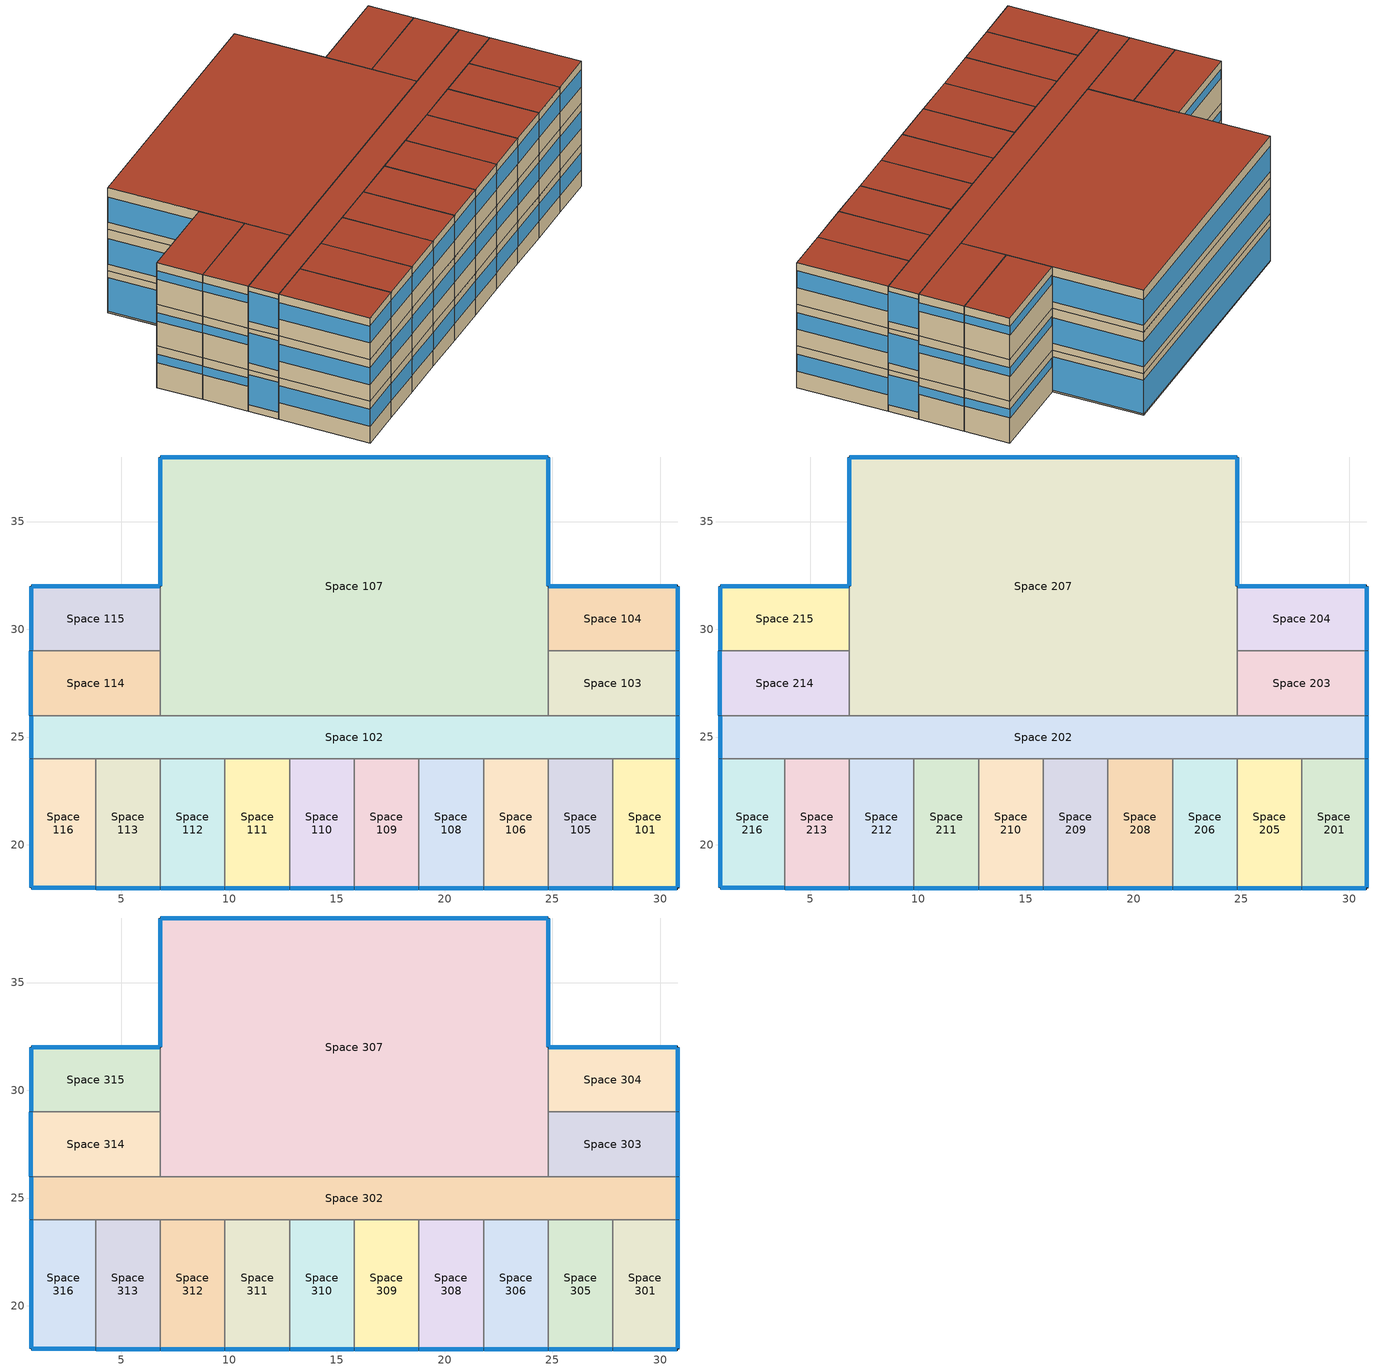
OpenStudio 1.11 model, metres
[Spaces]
Space 101
 floor ground: 27.8,24 30.8,24 30.8,18 27.8,18 z0
 wall outside: 27.8,18 30.8,18 30.8,24 z0:3
 wall to Space 105: 27.8,24 27.8,18 z0:3
 wall to Space 102: 30.8,24 27.8,24 z0:3
 window: 27.83,18 30.78,18 z1.2:2.42; 30.8,18.02 30.8,23.97 z1.2:2.41
Space 102
 floor ground: 0.8,26 30.8,26 30.8,24 0.8,24 z0
 wall outside: 30.8,24 30.8,26 / 0.8,26 0.8,24 z0:3
 wall to Space 105: 24.8,24 27.8,24 z0:3
 wall to Space 106: 21.8,24 24.8,24 z0:3
 wall to Space 108: 18.8,24 21.8,24 z0:3
 wall to Space 109: 15.8,24 18.8,24 z0:3
 wall to Space 110: 12.8,24 15.8,24 z0:3
 wall to Space 111: 9.8,24 12.8,24 z0:3
 wall to Space 112: 6.8,24 9.8,24 z0:3
 wall to Space 113: 3.8,24 6.8,24 z0:3
 wall to Space 116: 0.8,24 3.8,24 z0:3
 wall to Space 114: 6.8,26 0.8,26 z0:3
 wall to Space 107: 24.8,26 6.8,26 z0:3
 wall to Space 103: 30.8,26 24.8,26 z0:3
 window: 0.8,25.97 0.8,24.02 / 30.8,24.02 30.8,25.97 z0.5:2.65
Space 103
 floor ground: 24.8,29 30.8,29 30.8,26 24.8,26 z0
 wall outside: 30.8,26 30.8,29 z0:3
 wall to Space 107: 24.8,29 24.8,26 z0:3
 wall to Space 104: 30.8,29 24.8,29 z0:3
 window: 30.8,26.02 30.8,28.97 z1.8:2.41
Space 104
 floor ground: 24.8,32 30.8,32 30.8,29 24.8,29 z0
 wall outside: 30.8,29 30.8,32 24.8,32 z0:3
 wall to Space 107: 24.8,32 24.8,29 z0:3
 window: 30.8,29.02 30.8,31.97 / 30.78,32 24.83,32 z1.8:2.41
Space 105
 floor ground: 24.8,24 27.8,24 27.8,18 24.8,18 z0
 wall outside: 24.8,18 27.8,18 z0:3
 wall to Space 106: 24.8,24 24.8,18 z0:3
 window: 24.83,18 27.78,18 z1.2:2.42
Space 106
 floor ground: 21.8,24 24.8,24 24.8,18 21.8,18 z0
 wall outside: 21.8,18 24.8,18 z0:3
 wall to Space 108: 21.8,24 21.8,18 z0:3
 window: 21.83,18 24.78,18 z1.2:2.42
Space 107
 floor ground: 6.8,38 24.8,38 24.8,26 6.8,26 z0
 wall outside: 24.8,32 24.8,38 6.8,38 6.8,32 z0:3
 wall to Space 114: 6.8,29 6.8,26 z0:3
 wall to Space 115: 6.8,32 6.8,29 z0:3
 window: 6.8,37.97 6.8,32.02 / 24.8,32.02 24.8,37.97 z0.1:2.52; 24.78,38 6.83,38 z0.1:2.51
Space 108
 floor ground: 18.8,24 21.8,24 21.8,18 18.8,18 z0
 wall outside: 18.8,18 21.8,18 z0:3
 wall to Space 109: 18.8,24 18.8,18 z0:3
 window: 18.83,18 21.78,18 z1.2:2.42
Space 109
 floor ground: 15.8,24 18.8,24 18.8,18 15.8,18 z0
 wall outside: 15.8,18 18.8,18 z0:3
 wall to Space 110: 15.8,24 15.8,18 z0:3
 window: 15.83,18 18.78,18 z1.2:2.42
Space 110
 floor ground: 12.8,24 15.8,24 15.8,18 12.8,18 z0
 wall outside: 12.8,18 15.8,18 z0:3
 wall to Space 111: 12.8,24 12.8,18 z0:3
 window: 12.83,18 15.78,18 z1.2:2.42
Space 111
 floor ground: 9.8,24 12.8,24 12.8,18 9.8,18 z0
 wall outside: 9.8,18 12.8,18 z0:3
 wall to Space 112: 9.8,24 9.8,18 z0:3
 window: 9.83,18 12.78,18 z1.2:2.42
Space 112
 floor ground: 6.8,24 9.8,24 9.8,18 6.8,18 z0
 wall outside: 6.8,18 9.8,18 z0:3
 wall to Space 113: 6.8,24 6.8,18 z0:3
 window: 6.83,18 9.78,18 z1.2:2.42
Space 113
 floor ground: 3.8,24 6.8,24 6.8,18 3.8,18 z0
 wall outside: 3.8,18 6.8,18 z0:3
 wall to Space 116: 3.8,24 3.8,18 z0:3
 window: 3.83,18 6.78,18 z1.2:2.42
Space 114
 floor ground: 0.8,29 6.8,29 6.8,26 0.8,26 z0
 wall outside: 0.8,29 0.8,26 z0:3
 wall to Space 115: 6.8,29 0.8,29 z0:3
 window: 0.8,28.97 0.8,26.02 z1.8:2.41
Space 115
 floor ground: 0.8,32 6.8,32 6.8,29 0.8,29 z0
 wall outside: 6.8,32 0.8,32 0.8,29 z0:3
 window: 6.78,32 0.83,32 / 0.8,31.97 0.8,29.02 z1.8:2.41
Space 116
 floor ground: 0.8,24 3.8,24 3.8,18 0.8,18 z0
 wall outside: 0.8,24 0.8,18 3.8,18 z0:3
 window: 0.83,18 3.78,18 z1.2:2.42; 0.8,23.97 0.8,18.02 z1.2:2.41
Space 201
 floor to Space 101: 27.8,24 30.8,24 30.8,18 27.8,18 z3
 wall outside: 27.8,18 30.8,18 30.8,24 z3:6
 wall to Space 205: 27.8,24 27.8,18 z3:6
 wall to Space 202: 30.8,24 27.8,24 z3:6
 window: 27.83,18 30.78,18 z4.2:5.42; 30.8,18.02 30.8,23.97 z4.2:5.41
Space 202
 floor to Space 102: 0.8,26 30.8,26 30.8,24 0.8,24 z3
 wall outside: 30.8,24 30.8,26 / 0.8,26 0.8,24 z3:6
 wall to Space 205: 24.8,24 27.8,24 z3:6
 wall to Space 206: 21.8,24 24.8,24 z3:6
 wall to Space 208: 18.8,24 21.8,24 z3:6
 wall to Space 209: 15.8,24 18.8,24 z3:6
 wall to Space 210: 12.8,24 15.8,24 z3:6
 wall to Space 211: 9.8,24 12.8,24 z3:6
 wall to Space 212: 6.8,24 9.8,24 z3:6
 wall to Space 213: 3.8,24 6.8,24 z3:6
 wall to Space 216: 0.8,24 3.8,24 z3:6
 wall to Space 214: 6.8,26 0.8,26 z3:6
 wall to Space 207: 24.8,26 6.8,26 z3:6
 wall to Space 203: 30.8,26 24.8,26 z3:6
 window: 0.8,25.97 0.8,24.02 / 30.8,24.02 30.8,25.97 z3.5:5.65
Space 203
 floor to Space 103: 24.8,29 30.8,29 30.8,26 24.8,26 z3
 wall outside: 30.8,26 30.8,29 z3:6
 wall to Space 207: 24.8,29 24.8,26 z3:6
 wall to Space 204: 30.8,29 24.8,29 z3:6
 window: 30.8,26.02 30.8,28.97 z4.8:5.41
Space 204
 floor to Space 104: 24.8,32 30.8,32 30.8,29 24.8,29 z3
 wall outside: 30.8,29 30.8,32 24.8,32 z3:6
 wall to Space 207: 24.8,32 24.8,29 z3:6
 window: 30.8,29.02 30.8,31.97 / 30.78,32 24.83,32 z4.8:5.41
Space 205
 floor to Space 105: 24.8,24 27.8,24 27.8,18 24.8,18 z3
 wall outside: 24.8,18 27.8,18 z3:6
 wall to Space 206: 24.8,24 24.8,18 z3:6
 window: 24.83,18 27.78,18 z4.2:5.42
Space 206
 floor to Space 106: 21.8,24 24.8,24 24.8,18 21.8,18 z3
 wall outside: 21.8,18 24.8,18 z3:6
 wall to Space 208: 21.8,24 21.8,18 z3:6
 window: 21.83,18 24.78,18 z4.2:5.42
Space 207
 floor to Space 107: 6.8,38 24.8,38 24.8,26 6.8,26 z3
 wall outside: 24.8,32 24.8,38 6.8,38 6.8,32 z3:6
 wall to Space 214: 6.8,29 6.8,26 z3:6
 wall to Space 215: 6.8,32 6.8,29 z3:6
 window: 24.8,32.02 24.8,37.97 / 6.8,37.97 6.8,32.02 z3.5:5.32; 24.78,38 6.83,38 z3.5:5.31
Space 208
 floor to Space 108: 18.8,24 21.8,24 21.8,18 18.8,18 z3
 wall outside: 18.8,18 21.8,18 z3:6
 wall to Space 209: 18.8,24 18.8,18 z3:6
 window: 18.83,18 21.78,18 z4.2:5.42
Space 209
 floor to Space 109: 15.8,24 18.8,24 18.8,18 15.8,18 z3
 wall outside: 15.8,18 18.8,18 z3:6
 wall to Space 210: 15.8,24 15.8,18 z3:6
 window: 15.83,18 18.78,18 z4.2:5.42
Space 210
 floor to Space 110: 12.8,24 15.8,24 15.8,18 12.8,18 z3
 wall outside: 12.8,18 15.8,18 z3:6
 wall to Space 211: 12.8,24 12.8,18 z3:6
 window: 12.83,18 15.78,18 z4.2:5.42
Space 211
 floor to Space 111: 9.8,24 12.8,24 12.8,18 9.8,18 z3
 wall outside: 9.8,18 12.8,18 z3:6
 wall to Space 212: 9.8,24 9.8,18 z3:6
 window: 9.83,18 12.78,18 z4.2:5.42
Space 212
 floor to Space 112: 6.8,24 9.8,24 9.8,18 6.8,18 z3
 wall outside: 6.8,18 9.8,18 z3:6
 wall to Space 213: 6.8,24 6.8,18 z3:6
 window: 6.83,18 9.78,18 z4.2:5.42
Space 213
 floor to Space 113: 3.8,24 6.8,24 6.8,18 3.8,18 z3
 wall outside: 3.8,18 6.8,18 z3:6
 wall to Space 216: 3.8,24 3.8,18 z3:6
 window: 3.83,18 6.78,18 z4.2:5.42
Space 214
 floor to Space 114: 0.8,29 6.8,29 6.8,26 0.8,26 z3
 wall outside: 0.8,29 0.8,26 z3:6
 wall to Space 215: 6.8,29 0.8,29 z3:6
 window: 0.8,28.97 0.8,26.02 z4.8:5.41
Space 215
 floor to Space 115: 0.8,32 6.8,32 6.8,29 0.8,29 z3
 wall outside: 6.8,32 0.8,32 0.8,29 z3:6
 window: 0.8,31.97 0.8,29.02 / 6.78,32 0.83,32 z4.8:5.41
Space 216
 floor to Space 116: 0.8,24 3.8,24 3.8,18 0.8,18 z3
 wall outside: 0.8,24 0.8,18 3.8,18 z3:6
 window: 0.8,23.97 0.8,18.02 z4.2:5.41; 0.83,18 3.78,18 z4.2:5.42
Space 301
 floor to Space 201: 27.8,24 30.8,24 30.8,18 27.8,18 z6
 wall outside: 27.8,18 30.8,18 30.8,24 z6:9
 wall to Space 305: 27.8,24 27.8,18 z6:9
 wall to Space 302: 30.8,24 27.8,24 z6:9
 window: 30.8,18.02 30.8,23.97 z7.2:8.41; 27.83,18 30.78,18 z7.2:8.42
 roof outside: 30.8,24 27.8,24 27.8,18 30.8,18 z9
Space 302
 floor to Space 202: 0.8,26 30.8,26 30.8,24 0.8,24 z6
 wall outside: 30.8,24 30.8,26 / 0.8,26 0.8,24 z6:9
 wall to Space 305: 24.8,24 27.8,24 z6:9
 wall to Space 306: 21.8,24 24.8,24 z6:9
 wall to Space 308: 18.8,24 21.8,24 z6:9
 wall to Space 309: 15.8,24 18.8,24 z6:9
 wall to Space 310: 12.8,24 15.8,24 z6:9
 wall to Space 311: 9.8,24 12.8,24 z6:9
 wall to Space 312: 6.8,24 9.8,24 z6:9
 wall to Space 313: 3.8,24 6.8,24 z6:9
 wall to Space 316: 0.8,24 3.8,24 z6:9
 wall to Space 314: 6.8,26 0.8,26 z6:9
 wall to Space 307: 24.8,26 6.8,26 z6:9
 wall to Space 303: 30.8,26 24.8,26 z6:9
 window: 0.8,25.97 0.8,24.02 / 30.8,24.02 30.8,25.97 z6.5:8.65
 roof outside: 30.8,26 0.8,26 0.8,24 30.8,24 z9
Space 303
 floor to Space 203: 24.8,29 30.8,29 30.8,26 24.8,26 z6
 wall outside: 30.8,26 30.8,29 z6:9
 wall to Space 307: 24.8,29 24.8,26 z6:9
 wall to Space 304: 30.8,29 24.8,29 z6:9
 window: 30.8,26.02 30.8,28.97 z7.8:8.41
 roof outside: 30.8,29 24.8,29 24.8,26 30.8,26 z9
Space 304
 floor to Space 204: 24.8,32 30.8,32 30.8,29 24.8,29 z6
 wall outside: 30.8,29 30.8,32 24.8,32 z6:9
 wall to Space 307: 24.8,32 24.8,29 z6:9
 window: 30.8,29.02 30.8,31.97 / 30.78,32 24.83,32 z7.8:8.41
 roof outside: 30.8,32 24.8,32 24.8,29 30.8,29 z9
Space 305
 floor to Space 205: 24.8,24 27.8,24 27.8,18 24.8,18 z6
 wall outside: 24.8,18 27.8,18 z6:9
 wall to Space 306: 24.8,24 24.8,18 z6:9
 window: 24.83,18 27.78,18 z7.2:8.42
 roof outside: 27.8,24 24.8,24 24.8,18 27.8,18 z9
Space 306
 floor to Space 206: 21.8,24 24.8,24 24.8,18 21.8,18 z6
 wall outside: 21.8,18 24.8,18 z6:9
 wall to Space 308: 21.8,24 21.8,18 z6:9
 window: 21.83,18 24.78,18 z7.2:8.42
 roof outside: 24.8,24 21.8,24 21.8,18 24.8,18 z9
Space 307
 floor to Space 207: 6.8,38 24.8,38 24.8,26 6.8,26 z6
 wall outside: 24.8,32 24.8,38 6.8,38 6.8,32 z6:9
 wall to Space 314: 6.8,29 6.8,26 z6:9
 wall to Space 315: 6.8,32 6.8,29 z6:9
 window: 6.8,37.97 6.8,32.02 / 24.8,32.02 24.8,37.97 z6.5:8.32; 24.78,38 6.83,38 z6.5:8.31
 roof outside: 24.8,38 6.8,38 6.8,26 24.8,26 z9
Space 308
 floor to Space 208: 18.8,24 21.8,24 21.8,18 18.8,18 z6
 wall outside: 18.8,18 21.8,18 z6:9
 wall to Space 309: 18.8,24 18.8,18 z6:9
 window: 18.83,18 21.78,18 z7.2:8.42
 roof outside: 21.8,24 18.8,24 18.8,18 21.8,18 z9
Space 309
 floor to Space 209: 15.8,24 18.8,24 18.8,18 15.8,18 z6
 wall outside: 15.8,18 18.8,18 z6:9
 wall to Space 310: 15.8,24 15.8,18 z6:9
 window: 15.83,18 18.78,18 z7.2:8.42
 roof outside: 18.8,24 15.8,24 15.8,18 18.8,18 z9
Space 310
 floor to Space 210: 12.8,24 15.8,24 15.8,18 12.8,18 z6
 wall outside: 12.8,18 15.8,18 z6:9
 wall to Space 311: 12.8,24 12.8,18 z6:9
 window: 12.83,18 15.78,18 z7.2:8.42
 roof outside: 15.8,24 12.8,24 12.8,18 15.8,18 z9
Space 311
 floor to Space 211: 9.8,24 12.8,24 12.8,18 9.8,18 z6
 wall outside: 9.8,18 12.8,18 z6:9
 wall to Space 312: 9.8,24 9.8,18 z6:9
 window: 9.83,18 12.78,18 z7.2:8.42
 roof outside: 12.8,24 9.8,24 9.8,18 12.8,18 z9
Space 312
 floor to Space 212: 6.8,24 9.8,24 9.8,18 6.8,18 z6
 wall outside: 6.8,18 9.8,18 z6:9
 wall to Space 313: 6.8,24 6.8,18 z6:9
 window: 6.83,18 9.78,18 z7.2:8.42
 roof outside: 9.8,24 6.8,24 6.8,18 9.8,18 z9
Space 313
 floor to Space 213: 3.8,24 6.8,24 6.8,18 3.8,18 z6
 wall outside: 3.8,18 6.8,18 z6:9
 wall to Space 316: 3.8,24 3.8,18 z6:9
 window: 3.83,18 6.78,18 z7.2:8.42
 roof outside: 6.8,24 3.8,24 3.8,18 6.8,18 z9
Space 314
 floor to Space 214: 0.8,29 6.8,29 6.8,26 0.8,26 z6
 wall outside: 0.8,29 0.8,26 z6:9
 wall to Space 315: 6.8,29 0.8,29 z6:9
 window: 0.8,28.97 0.8,26.02 z7.8:8.41
 roof outside: 6.8,29 0.8,29 0.8,26 6.8,26 z9
Space 315
 floor to Space 215: 0.8,32 6.8,32 6.8,29 0.8,29 z6
 wall outside: 6.8,32 0.8,32 0.8,29 z6:9
 window: 6.78,32 0.83,32 / 0.8,31.97 0.8,29.02 z7.8:8.41
 roof outside: 6.8,32 0.8,32 0.8,29 6.8,29 z9
Space 316
 floor to Space 216: 0.8,24 3.8,24 3.8,18 0.8,18 z6
 wall outside: 0.8,24 0.8,18 3.8,18 z6:9
 window: 0.83,18 3.78,18 z7.2:8.42; 0.8,23.97 0.8,18.02 z7.2:8.41
 roof outside: 3.8,24 0.8,24 0.8,18 3.8,18 z9
[Building]
Building 1: Space Type=189.1-2009 - Office - OpenOffice - CZ4-8; Default Construction Set=189.1-2009 - CZ5 - Office
[Site]
Site 1
[ClimateZones]
Climate Zone Institution Name 1=ASHRAE; Climate Zone Document Name 1=ANSI/ASHRAE Standard 169; Climate Zone Document Year 1=2006; Climate Zone Institution Name 2=CEC; Climate Zone Document Name 2=California Climate Zone Descriptions; Climate Zone Document Year 2=1995
[DefaultConstructionSet]
189.1-2009 - CZ5 - Office: Default Exterior Surface Constructions=Default Surface Constructions 13; Default Interior Surface Constructions=Default Surface Constructions 14; Default Ground Contact Surface Constructions=Default Surface Constructions 15; Default Exterior SubSurface Constructions=Default Sub Surface Constructions 9; Default Interior SubSurface Constructions=Default Sub Surface Constructions 10; Interior Partition Construction=Interior Partition
[DefaultSurfaceConstructions]
Name | Floor Construction | Wall Construction | Roof Ceiling Construction
Default Surface Constructions 13 | ExtSlabCarpet 4in ClimateZone 1-8 | ASHRAE 189.1-2009 ExtWall Mass ClimateZone 5 | ASHRAE 189.1-2009 ExtRoof IEAD ClimateZone 2-5
Default Surface Constructions 14 | Interior Floor | Interior Wall | Interior Ceiling
Default Surface Constructions 15 | ExtSlabCarpet 4in ClimateZone 1-8 | ExtSlabCarpet 4in ClimateZone 1-8 | ExtSlabCarpet 4in ClimateZone 1-8
[Construction]
ExtSlabCarpet 4in ClimateZone 1-8: MAT-CC05 4 HW CONCRETE, CP02 CARPET PAD
Interior Floor: F16 Acoustic tile, F05 Ceiling air space resistance, M11 100mm lightweight concrete
Interior Wall: G01a 19mm gypsum board, F04 Wall air space resistance, G01a 19mm gypsum board
Interior Ceiling: M11 100mm lightweight concrete, F05 Ceiling air space resistance, F16 Acoustic tile
Exterior Door: F08 Metal surface, I01 25mm insulation board
Interior Window: Clear 3mm
Interior Door; Interior Partition: G05 25mm wood
ASHRAE 189.1-2009 ExtRoof IEAD ClimateZone 2-5: Roof Membrane, Roof Insulation [21], Metal Decking
ASHRAE 189.1-2009 ExtWindow ClimateZone 4-5: Theoretical Glass [207]
ASHRAE 189.1-2009 ExtWall Mass ClimateZone 5: 1IN Stucco, 8IN Concrete HW, Wall Insulation [40], 1/2IN Gypsum
[Material] Thermal Absorptance=0.9
Name | Roughness | Thickness {m} | Conductivity {W/m-K} | Density {kg/m3} | Specific Heat {J/kg-K} | Solar Absorptance | Visible Absorptance
MAT-CC05 4 HW CONCRETE | Rough | 0.1016 | 1.311 | 2240 | 836.8 | 0.85 | 0.85
1IN Stucco | Smooth | 0.0253 | 0.6918 | 1858 | 837 | 0.92 | 0.92
8IN Concrete HW | MediumRough | 0.2033 | 1.7296 | 2243 | 837 | 0.65 | 0.65
1/2IN Gypsum | Smooth | 0.0127 | 0.16 | 784.9 | 830 | 0.4 | 0.4
Roof Membrane | VeryRough | 0.0095 | 0.16 | 1121.29 | 1460 | 0.7 | 0.7
Metal Decking | MediumSmooth | 0.0015 | 45.006 | 7680 | 418.4 | 0.6 | 0.6
F16 Acoustic tile | MediumSmooth | 0.0191 | 0.06 | 368 | 590 | 0.3 | 0.3
M11 100mm lightweight concrete | MediumRough | 0.1016 | 0.53 | 1280 | 840 | 0.5 | 0.5
G01a 19mm gypsum board | MediumSmooth | 0.019 | 0.16 | 800 | 1090 | 0.4 | 0.4
F08 Metal surface | Smooth | 0.0008 | 45.28 | 7824 | 500 | 0.7 | 0.7
I01 25mm insulation board | MediumRough | 0.0254 | 0.03 | 43 | 1210 | 0.6 | 0.6
G05 25mm wood | MediumSmooth | 0.0254 | 0.15 | 608 | 1630 | 0.5 | 0.5
Roof Insulation [21] | MediumRough | 0.2105 | 0.049 | 265 | 836.8 | 0.7 | 0.7
Wall Insulation [40] | MediumRough | 0.0794 | 0.0432 | 91 | 837 | 0.5 | 0.5
[Material:NoMass]
CP02 CARPET PAD: Roughness=Smooth; Thermal Resistance {m2-K/W}=0.1; Thermal Absorptance=0.9; Solar Absorptance=0.8; Visible Absorptance=0.8
[Material:AirGap]
Name | Thermal Resistance {m2-K/W}
F05 Ceiling air space resistance | 0.18
F04 Wall air space resistance | 0.15
[DefaultSubSurfaceConstructions]
Name | Fixed Window Construction | Operable Window Construction | Door Construction | Tubular Daylight Dome Construction | Tubular Daylight Diffuser Construction
Default Sub Surface Constructions 9 | ASHRAE 189.1-2009 ExtWindow ClimateZone 4-5 | ASHRAE 189.1-2009 ExtWindow ClimateZone 4-5 | Exterior Door | Interior Window | Interior Window
Default Sub Surface Constructions 10 | Interior Window | Interior Window | Interior Door
[WindowMaterial:Glazing] Optical Data Type=SpectralAverage; Thickness {m}=0.003; Back Side Solar Reflectance at Normal Incidence=0; Back Side Visible Reflectance at Normal Incidence=0; Infrared Transmittance at Normal Incidence=0; Dirt Correction Factor for Solar and Visible Transmittance=1; Solar Diffusing=No
Name | Solar Transmittance at Normal Incidence | Front Side Solar Reflectance at Normal Incidence | Visible Transmittance at Normal Incidence | Front Side Visible Reflectance at Normal Incidence | Front Side Infrared Hemispherical Emissivity | Back Side Infrared Hemispherical Emissivity | Conductivity {W/m-K}
Clear 3mm | 0.837 | 0.075 | 0.898 | 0.081 | 0.84 | 0.84 | 0.9
Theoretical Glass [207] | 0.3311 | 0.6189 | 0.44 | 0.51 | 0.9 | 0.9 | 0.0133
[SpaceType]
189.1-2009 - Office - OpenOffice - CZ4-8: Default Schedule Set=189.1-2009 - Office - OpenOffice - CZ4-8 Schedule Set; Design Specification Outdoor Air Object=189.1-2009 - Office - OpenOffice - CZ4-8 Ventilation; Standards Building Type=Office; Standards Space Type=OpenOffice
[DefaultScheduleSet]
189.1-2009 - Office - OpenOffice - CZ4-8 Schedule Set: Number of People Schedule=Office Work Occ; People Activity Level Schedule=Office Activity; Lighting Schedule=Office Bldg Light; Electric Equipment Schedule=Office Bldg Equip; Infiltration Schedule=Office Infil Quarter On
[Lights:Definition]
189.1-2009 - Office - OpenOffice - CZ4-8 Lights Definition: Design Level Calculation Method=Watts/Area; Watts per Space Floor Area {W/m2}=10.6563
[Lights]
189.1-2009 - Office - OpenOffice - CZ4-8 Lights: Lights Definition=189.1-2009 - Office - OpenOffice - CZ4-8 Lights Definition; Space or SpaceType=189.1-2009 - Office - OpenOffice - CZ4-8
[DesignSpecification:OutdoorAir]
189.1-2009 - Office - OpenOffice - CZ4-8 Ventilation: Outdoor Air Method=Sum; Outdoor Air Flow per Person {m3/s-person}=0.00943895
[People:Definition]
189.1-2009 - Office - OpenOffice - CZ4-8 People Definition: Number of People Calculation Method=People/Area; People per Space Floor Area {person/m2}=0.0565105; Fraction Radiant=0.3
[People]
189.1-2009 - Office - OpenOffice - CZ4-8 People: People Definition=189.1-2009 - Office - OpenOffice - CZ4-8 People Definition; Space or SpaceType=189.1-2009 - Office - OpenOffice - CZ4-8
[SpaceInfiltration:DesignFlowRate]
189.1-2009 - Office - OpenOffice - CZ4-8 Infiltration: Space or SpaceType=189.1-2009 - Office - OpenOffice - CZ4-8; Design Flow Rate Calculation Method=Flow/ExteriorArea; Flow per Exterior Surface Area {m3/s-m2}=0.000226568
[ElectricEquipment:Definition]
189.1-2009 - Office - OpenOffice - CZ4-8 Electric Equipment Definition: Design Level Calculation Method=Watts/Area; Watts per Space Floor Area {W/m2}=7.64238
[ElectricEquipment]
189.1-2009 - Office - OpenOffice - CZ4-8 Electric Equipment: Electric Equipment Definition=189.1-2009 - Office - OpenOffice - CZ4-8 Electric Equipment Definition; Space or SpaceType=189.1-2009 - Office - OpenOffice - CZ4-8
[BuildingStory] Nominal Floor to Floor Height {m}=3
Name | Nominal Z Coordinate {m}
Building Story 1 | 0
Building Story 2 | 3
Building Story 3 | 6
[Space]
Name | Building Story
Space 101; Space 102; Space 103; Space 104; Space 105; Space 106; Space 107; Space 108; Space 109; Space 110; Space 111; Space 112; Space 113; Space 114; Space 115; Space 116 | Building Story 1
Space 201; Space 202; Space 203; Space 204; Space 205; Space 206; Space 207; Space 208; Space 209; Space 210; Space 211; Space 212; Space 213; Space 214; Space 215; Space 216 | Building Story 2
Space 301; Space 302; Space 303; Space 304; Space 305; Space 306; Space 307; Space 308; Space 309; Space 310; Space 311; Space 312; Space 313; Space 314; Space 315; Space 316 | Building Story 3
[Schedule:Ruleset]
Name | Default Day Schedule | Summer Design Day Schedule | Winter Design Day Schedule
Office Bldg Light | Office Bldg Light Default Schedule | Office Bldg Light Summer Design Day | Office Bldg Light Winter Design Day
Office Activity | Office Activity Default Schedule | Office Activity Summer Design Day | Office Activity Winter Design Day
Office Infil Quarter On | Office Infil Quarter On Default Schedule | Office Infil Quarter On Summer Design Day | Office Infil Quarter On Winter Design Day
Office Bldg Equip | Office Bldg Equip Default Schedule | Office Bldg Equip Summer Design Day | Office Bldg Equip Winter Design Day
Office Work Occ | Office Bldg Occ Default Schedule | Office Bldg Occ Summer Design Day | Office Bldg Occ Winter Design Day
[Schedule:Day]
Office Bldg Light Default Schedule: 5, 0, 0.05, 7, 0, 0.1, 8, 0, 0.3, 17, 0, 0.9, 18, 0, 0.7, 20, 0, 0.5, 22, 0, 0.3, 23, 0, 0.1, 24, 0, 0.05
Office Bldg Light Summer Design Day; Office Infil Quarter On Rule 1 Day Schedule; Office Bldg Equip Summer Design Day: 24, 0, 1
Office Bldg Light Winter Design Day; Office Bldg Equip Winter Design Day; Office Bldg Occ Winter Design Day; Office Bldg Occ Rule 1 Day Schedule: 24, 0, 0
Office Bldg Light Rule 1 Day Schedule: 24, 0, 0.05
Office Bldg Light Rule 2 Day Schedule: 6, 0, 0.05, 8, 0, 0.1, 14, 0, 0.5, 17, 0, 0.15, 24, 0, 0.05
Office Activity Default Schedule; Office Activity Summer Design Day; Office Activity Winter Design Day: 24, 0, 132
Office Infil Quarter On Default Schedule; Office Infil Quarter On Summer Design Day: 6, 0, 1, 22, 0, 0.25, 24, 0, 1
Office Infil Quarter On Winter Design Day; Office Infil Quarter On Rule 2 Day Schedule: 6, 0, 1, 18, 0, 0.25, 24, 0, 1
Office Bldg Equip Default Schedule: 8, 0, 0.4, 12, 0, 0.9, 13, 0, 0.8, 17, 0, 0.9, 18, 0, 0.8, 20, 0, 0.6, 22, 0, 0.5, 24, 0, 0.4
Office Bldg Equip Rule 1 Day Schedule: 24, 0, 0.3
Office Bldg Equip Rule 2 Day Schedule: 6, 0, 0.3, 8, 0, 0.4, 14, 0, 0.5, 17, 0, 0.35, 24, 0, 0.3
Office Bldg Occ Default Schedule: 6, 0, 0, 7, 0, 0.1, 8, 0, 0.2, 12, 0, 0.85, 13, 0, 0.5, 17, 0, 0.85, 18, 0, 0.7, 20, 0, 0.4, 22, 0, 0.1, 24, 0, 0.05
Office Bldg Occ Summer Design Day: 6, 0, 0, 22, 0, 1, 24, 0, 0.05
Office Bldg Occ Rule 2 Day Schedule: 6, 0, 0, 8, 0, 0.1, 14, 0, 0.4, 17, 0, 0.1, 24, 0, 0
[Schedule:Rule] Apply Monday=No; Apply Tuesday=No; Apply Wednesday=No; Apply Thursday=No; Apply Friday=No; Date Specification Type=DateRange; Start Month=1; Start Day=1; End Month=12; End Day=31
Name | Schedule Ruleset | Rule Order | Day Schedule | Apply Sunday | Apply Saturday
Office Bldg Light Rule 1 | Office Bldg Light | 0 | Office Bldg Light Rule 1 Day Schedule | Yes | No
Office Bldg Light Rule 2 | Office Bldg Light | 1 | Office Bldg Light Rule 2 Day Schedule | No | Yes
Office Infil Quarter On Rule 1 | Office Infil Quarter On | 0 | Office Infil Quarter On Rule 1 Day Schedule | Yes | No
Office Infil Quarter On Rule 2 | Office Infil Quarter On | 1 | Office Infil Quarter On Rule 2 Day Schedule | No | Yes
Office Bldg Equip Rule 1 | Office Bldg Equip | 0 | Office Bldg Equip Rule 1 Day Schedule | Yes | No
Office Bldg Equip Rule 2 | Office Bldg Equip | 1 | Office Bldg Equip Rule 2 Day Schedule | No | Yes
Office Work Occ Rule 1 | Office Work Occ | 0 | Office Bldg Occ Rule 1 Day Schedule | Yes | No
Office Work Occ Rule 2 | Office Work Occ | 1 | Office Bldg Occ Rule 2 Day Schedule | No | Yes
